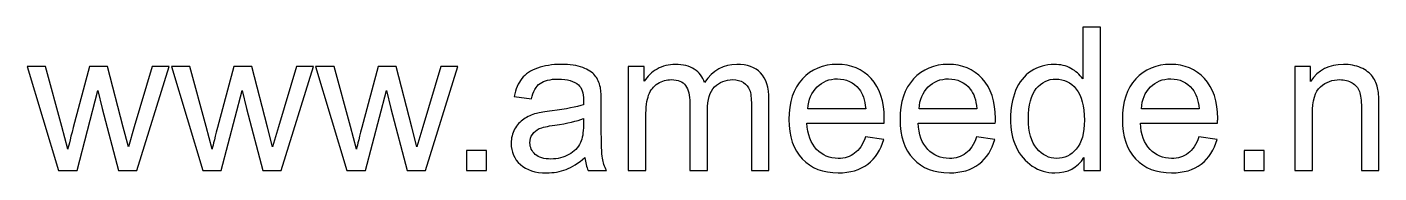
# Model space of a CAD drawing. Header units: millimetres. Extents: x -233 to 120, y -19 to 188.
# Drawn here: x -66.54 to -54.87, y 144.88 to 146.13 of the extents above; entities that cross this region are included whole.
import ezdxf

# ---------------------------------------------------------------- set-up
doc = ezdxf.new("R2010")
doc.units = ezdxf.units.MM
doc.header["$MEASUREMENT"] = 0
doc.layers.add('Layer 1', color=7, linetype='Continuous')

msp = doc.modelspace()

# ---------------------------------------------------------------- linework, layer by layer
at = {"layer": 'Layer 1', "color": 7}
for points, knots in [([(-57.4184, 144.8997), (-57.4184, 144.8997), (-57.4184, 145.0132), (-57.4184, 145.0132), (-57.4184, 145.0132), (-57.4751, 144.925), (-57.5584, 144.8807), (-57.6685, 144.8807), (-57.6685, 144.8807), (-57.7398, 144.8807), (-57.8053, 144.9003), (-57.8648, 144.9397), (-57.8648, 144.9397), (-57.9246, 144.9787), (-57.9709, 145.0336), (-58.0039, 145.1038), (-58.0039, 145.1038), (-58.0367, 145.1742), (-58.0531, 145.255), (-58.0531, 145.3464), (-58.0531, 145.3464), (-58.0531, 145.4355), (-58.0381, 145.5162), (-58.0085, 145.589), (-58.0085, 145.589), (-57.9786, 145.6614), (-57.9341, 145.7172), (-57.8746, 145.7557), (-57.8746, 145.7557), (-57.8154, 145.7945), (-57.7487, 145.8137), (-57.6754, 145.8137), (-57.6754, 145.8137), (-57.6214, 145.8137), (-57.5734, 145.8022), (-57.5314, 145.7795), (-57.5314, 145.7795), (-57.4894, 145.7568), (-57.4552, 145.7269), (-57.4288, 145.6904), (-57.4288, 145.6904), (-57.4288, 145.6904), (-57.4288, 146.1345), (-57.4288, 146.1345), (-57.4288, 146.1345), (-57.4288, 146.1345), (-57.277, 146.1345), (-57.277, 146.1345), (-57.277, 146.1345), (-57.277, 146.1345), (-57.277, 144.8997), (-57.277, 144.8997), (-57.277, 144.8997), (-57.277, 144.8997), (-57.4184, 144.8997), (-57.4184, 144.8997)], [0, 0, 0, 0, 0.0666667, 0.0666667, 0.0666667, 0.0666667, 0.1333333, 0.1333333, 0.1333333, 0.1333333, 0.2, 0.2, 0.2, 0.2, 0.2666667, 0.2666667, 0.2666667, 0.2666667, 0.3333333, 0.3333333, 0.3333333, 0.3333333, 0.4, 0.4, 0.4, 0.4, 0.4666667, 0.4666667, 0.4666667, 0.4666667, 0.5333333, 0.5333333, 0.5333333, 0.5333333, 0.6, 0.6, 0.6, 0.6, 0.6666667, 0.6666667, 0.6666667, 0.6666667, 0.7333333, 0.7333333, 0.7333333, 0.7333333, 0.8, 0.8, 0.8, 0.8, 0.8666667, 0.8666667, 0.8666667, 0.8666667, 1, 1, 1, 1]), ([(-66.2697, 144.8997), (-66.2697, 144.8997), (-66.5402, 145.7948), (-66.5402, 145.7948), (-66.5402, 145.7948), (-66.5402, 145.7948), (-66.3815, 145.7948), (-66.3815, 145.7948), (-66.3815, 145.7948), (-66.3815, 145.7948), (-66.2387, 145.2782), (-66.2387, 145.2782), (-66.2387, 145.2782), (-66.2387, 145.2782), (-66.1881, 145.086), (-66.1881, 145.086), (-66.1881, 145.086), (-66.1861, 145.0954), (-66.1705, 145.157), (-66.1418, 145.2705), (-66.1418, 145.2705), (-66.1418, 145.2705), (-66.0001, 145.7948), (-66.0001, 145.7948), (-66.0001, 145.7948), (-66.0001, 145.7948), (-65.8446, 145.7948), (-65.8446, 145.7948), (-65.8446, 145.7948), (-65.8446, 145.7948), (-65.7098, 145.2751), (-65.7098, 145.2751), (-65.7098, 145.2751), (-65.7098, 145.2751), (-65.6658, 145.1046), (-65.6658, 145.1046), (-65.6658, 145.1046), (-65.6658, 145.1046), (-65.6144, 145.2774), (-65.6144, 145.2774), (-65.6144, 145.2774), (-65.6144, 145.2774), (-65.4597, 145.7948), (-65.4597, 145.7948), (-65.4597, 145.7948), (-65.4597, 145.7948), (-65.3123, 145.7948), (-65.3123, 145.7948), (-65.3123, 145.7948), (-65.3123, 145.7948), (-65.5931, 144.8997), (-65.5931, 144.8997), (-65.5931, 144.8997), (-65.5931, 144.8997), (-65.75, 144.8997), (-65.75, 144.8997), (-65.75, 144.8997), (-65.75, 144.8997), (-65.892, 145.4352), (-65.892, 145.4352), (-65.892, 145.4352), (-65.892, 145.4352), (-65.928, 145.5884), (-65.928, 145.5884), (-65.928, 145.5884), (-65.928, 145.5884), (-66.109, 144.8997), (-66.109, 144.8997), (-66.109, 144.8997), (-66.109, 144.8997), (-66.2697, 144.8997), (-66.2697, 144.8997)], [0, 0, 0, 0, 0.0526316, 0.0526316, 0.0526316, 0.0526316, 0.1052632, 0.1052632, 0.1052632, 0.1052632, 0.1578947, 0.1578947, 0.1578947, 0.1578947, 0.2105263, 0.2105263, 0.2105263, 0.2105263, 0.2631579, 0.2631579, 0.2631579, 0.2631579, 0.3157895, 0.3157895, 0.3157895, 0.3157895, 0.3684211, 0.3684211, 0.3684211, 0.3684211, 0.4210526, 0.4210526, 0.4210526, 0.4210526, 0.4736842, 0.4736842, 0.4736842, 0.4736842, 0.5263158, 0.5263158, 0.5263158, 0.5263158, 0.5789474, 0.5789474, 0.5789474, 0.5789474, 0.6315789, 0.6315789, 0.6315789, 0.6315789, 0.6842105, 0.6842105, 0.6842105, 0.6842105, 0.7368421, 0.7368421, 0.7368421, 0.7368421, 0.7894737, 0.7894737, 0.7894737, 0.7894737, 0.8421053, 0.8421053, 0.8421053, 0.8421053, 0.8947368, 0.8947368, 0.8947368, 0.8947368, 1, 1, 1, 1]), ([(-65.0243, 144.8997), (-65.0243, 144.8997), (-65.2948, 145.7948), (-65.2948, 145.7948), (-65.2948, 145.7948), (-65.2948, 145.7948), (-65.1361, 145.7948), (-65.1361, 145.7948), (-65.1361, 145.7948), (-65.1361, 145.7948), (-64.9933, 145.2782), (-64.9933, 145.2782), (-64.9933, 145.2782), (-64.9933, 145.2782), (-64.9427, 145.086), (-64.9427, 145.086), (-64.9427, 145.086), (-64.9407, 145.0954), (-64.9251, 145.157), (-64.8964, 145.2705), (-64.8964, 145.2705), (-64.8964, 145.2705), (-64.7547, 145.7948), (-64.7547, 145.7948), (-64.7547, 145.7948), (-64.7547, 145.7948), (-64.5992, 145.7948), (-64.5992, 145.7948), (-64.5992, 145.7948), (-64.5992, 145.7948), (-64.4644, 145.2751), (-64.4644, 145.2751), (-64.4644, 145.2751), (-64.4644, 145.2751), (-64.4204, 145.1046), (-64.4204, 145.1046), (-64.4204, 145.1046), (-64.4204, 145.1046), (-64.369, 145.2774), (-64.369, 145.2774), (-64.369, 145.2774), (-64.369, 145.2774), (-64.2143, 145.7948), (-64.2143, 145.7948), (-64.2143, 145.7948), (-64.2143, 145.7948), (-64.0669, 145.7948), (-64.0669, 145.7948), (-64.0669, 145.7948), (-64.0669, 145.7948), (-64.3477, 144.8997), (-64.3477, 144.8997), (-64.3477, 144.8997), (-64.3477, 144.8997), (-64.5046, 144.8997), (-64.5046, 144.8997), (-64.5046, 144.8997), (-64.5046, 144.8997), (-64.6466, 145.4352), (-64.6466, 145.4352), (-64.6466, 145.4352), (-64.6466, 145.4352), (-64.6826, 145.5884), (-64.6826, 145.5884), (-64.6826, 145.5884), (-64.6826, 145.5884), (-64.8636, 144.8997), (-64.8636, 144.8997), (-64.8636, 144.8997), (-64.8636, 144.8997), (-65.0243, 144.8997), (-65.0243, 144.8997)], [0, 0, 0, 0, 0.0526316, 0.0526316, 0.0526316, 0.0526316, 0.1052632, 0.1052632, 0.1052632, 0.1052632, 0.1578947, 0.1578947, 0.1578947, 0.1578947, 0.2105263, 0.2105263, 0.2105263, 0.2105263, 0.2631579, 0.2631579, 0.2631579, 0.2631579, 0.3157895, 0.3157895, 0.3157895, 0.3157895, 0.3684211, 0.3684211, 0.3684211, 0.3684211, 0.4210526, 0.4210526, 0.4210526, 0.4210526, 0.4736842, 0.4736842, 0.4736842, 0.4736842, 0.5263158, 0.5263158, 0.5263158, 0.5263158, 0.5789474, 0.5789474, 0.5789474, 0.5789474, 0.6315789, 0.6315789, 0.6315789, 0.6315789, 0.6842105, 0.6842105, 0.6842105, 0.6842105, 0.7368421, 0.7368421, 0.7368421, 0.7368421, 0.7894737, 0.7894737, 0.7894737, 0.7894737, 0.8421053, 0.8421053, 0.8421053, 0.8421053, 0.8947368, 0.8947368, 0.8947368, 0.8947368, 1, 1, 1, 1]), ([(-63.7789, 144.8997), (-63.7789, 144.8997), (-64.0494, 145.7948), (-64.0494, 145.7948), (-64.0494, 145.7948), (-64.0494, 145.7948), (-63.8907, 145.7948), (-63.8907, 145.7948), (-63.8907, 145.7948), (-63.8907, 145.7948), (-63.7479, 145.2782), (-63.7479, 145.2782), (-63.7479, 145.2782), (-63.7479, 145.2782), (-63.6973, 145.086), (-63.6973, 145.086), (-63.6973, 145.086), (-63.6953, 145.0954), (-63.6797, 145.157), (-63.651, 145.2705), (-63.651, 145.2705), (-63.651, 145.2705), (-63.5093, 145.7948), (-63.5093, 145.7948), (-63.5093, 145.7948), (-63.5093, 145.7948), (-63.3538, 145.7948), (-63.3538, 145.7948), (-63.3538, 145.7948), (-63.3538, 145.7948), (-63.219, 145.2751), (-63.219, 145.2751), (-63.219, 145.2751), (-63.219, 145.2751), (-63.175, 145.1046), (-63.175, 145.1046), (-63.175, 145.1046), (-63.175, 145.1046), (-63.1236, 145.2774), (-63.1236, 145.2774), (-63.1236, 145.2774), (-63.1236, 145.2774), (-62.9689, 145.7948), (-62.9689, 145.7948), (-62.9689, 145.7948), (-62.9689, 145.7948), (-62.8215, 145.7948), (-62.8215, 145.7948), (-62.8215, 145.7948), (-62.8215, 145.7948), (-63.1023, 144.8997), (-63.1023, 144.8997), (-63.1023, 144.8997), (-63.1023, 144.8997), (-63.2592, 144.8997), (-63.2592, 144.8997), (-63.2592, 144.8997), (-63.2592, 144.8997), (-63.4012, 145.4352), (-63.4012, 145.4352), (-63.4012, 145.4352), (-63.4012, 145.4352), (-63.4372, 145.5884), (-63.4372, 145.5884), (-63.4372, 145.5884), (-63.4372, 145.5884), (-63.6182, 144.8997), (-63.6182, 144.8997), (-63.6182, 144.8997), (-63.6182, 144.8997), (-63.7789, 144.8997), (-63.7789, 144.8997)], [0, 0, 0, 0, 0.0526316, 0.0526316, 0.0526316, 0.0526316, 0.1052632, 0.1052632, 0.1052632, 0.1052632, 0.1578947, 0.1578947, 0.1578947, 0.1578947, 0.2105263, 0.2105263, 0.2105263, 0.2105263, 0.2631579, 0.2631579, 0.2631579, 0.2631579, 0.3157895, 0.3157895, 0.3157895, 0.3157895, 0.3684211, 0.3684211, 0.3684211, 0.3684211, 0.4210526, 0.4210526, 0.4210526, 0.4210526, 0.4736842, 0.4736842, 0.4736842, 0.4736842, 0.5263158, 0.5263158, 0.5263158, 0.5263158, 0.5789474, 0.5789474, 0.5789474, 0.5789474, 0.6315789, 0.6315789, 0.6315789, 0.6315789, 0.6842105, 0.6842105, 0.6842105, 0.6842105, 0.7368421, 0.7368421, 0.7368421, 0.7368421, 0.7894737, 0.7894737, 0.7894737, 0.7894737, 0.8421053, 0.8421053, 0.8421053, 0.8421053, 0.8947368, 0.8947368, 0.8947368, 0.8947368, 1, 1, 1, 1]), ([(-61.7257, 145.0118), (-61.7821, 144.9638), (-61.8364, 144.9302), (-61.8884, 144.9103), (-61.8884, 144.9103), (-61.9404, 144.8905), (-61.9962, 144.8807), (-62.056, 144.8807), (-62.056, 144.8807), (-62.1543, 144.8807), (-62.2299, 144.9046), (-62.2828, 144.9526), (-62.2828, 144.9526), (-62.3357, 145.0003), (-62.3621, 145.0615), (-62.3621, 145.136), (-62.3621, 145.136), (-62.3621, 145.1797), (-62.3521, 145.2196), (-62.3322, 145.2558), (-62.3322, 145.2558), (-62.3121, 145.292), (-62.2859, 145.3208), (-62.2538, 145.3426), (-62.2538, 145.3426), (-62.2213, 145.3645), (-62.1851, 145.3812), (-62.1445, 145.3924), (-62.1445, 145.3924), (-62.1146, 145.4001), (-62.0695, 145.4076), (-62.0094, 145.4151), (-62.0094, 145.4151), (-61.887, 145.4294), (-61.7964, 145.447), (-61.7387, 145.4671), (-61.7387, 145.4671), (-61.7381, 145.4878), (-61.7378, 145.501), (-61.7378, 145.5065), (-61.7378, 145.5065), (-61.7378, 145.568), (-61.7522, 145.6114), (-61.7809, 145.6367), (-61.7809, 145.6367), (-61.8197, 145.6709), (-61.8775, 145.6878), (-61.954, 145.6878), (-61.954, 145.6878), (-62.0255, 145.6878), (-62.0784, 145.6752), (-62.1123, 145.6502), (-62.1123, 145.6502), (-62.1465, 145.6252), (-62.1715, 145.5809), (-62.1879, 145.5171), (-62.1879, 145.5171), (-62.1879, 145.5171), (-62.3362, 145.5378), (-62.3362, 145.5378), (-62.3362, 145.5378), (-62.3227, 145.6013), (-62.3006, 145.6528), (-62.2696, 145.6919), (-62.2696, 145.6919), (-62.2385, 145.731), (-62.1937, 145.7609), (-62.135, 145.7821), (-62.135, 145.7821), (-62.0767, 145.8031), (-62.0086, 145.8137), (-61.9315, 145.8137), (-61.9315, 145.8137), (-61.8551, 145.8137), (-61.7927, 145.8048), (-61.7447, 145.7867), (-61.7447, 145.7867), (-61.697, 145.7686), (-61.6616, 145.7462), (-61.6392, 145.7189), (-61.6392, 145.7189), (-61.6168, 145.6916), (-61.601, 145.6571), (-61.5918, 145.6154), (-61.5918, 145.6154), (-61.5869, 145.5895), (-61.5843, 145.543), (-61.5843, 145.476), (-61.5843, 145.476), (-61.5843, 145.476), (-61.5843, 145.2748), (-61.5843, 145.2748), (-61.5843, 145.2748), (-61.5843, 145.1342), (-61.5812, 145.0454), (-61.5748, 145.0078), (-61.5748, 145.0078), (-61.5688, 144.9701), (-61.5562, 144.9342), (-61.5378, 144.8997), (-61.5378, 144.8997), (-61.5378, 144.8997), (-61.6964, 144.8997), (-61.6964, 144.8997), (-61.6964, 144.8997), (-61.7117, 144.9316), (-61.7214, 144.969), (-61.7257, 145.0118)], [0, 0, 0, 0, 0.0357143, 0.0357143, 0.0357143, 0.0357143, 0.0714286, 0.0714286, 0.0714286, 0.0714286, 0.1071429, 0.1071429, 0.1071429, 0.1071429, 0.1428571, 0.1428571, 0.1428571, 0.1428571, 0.1785714, 0.1785714, 0.1785714, 0.1785714, 0.2142857, 0.2142857, 0.2142857, 0.2142857, 0.25, 0.25, 0.25, 0.25, 0.2857143, 0.2857143, 0.2857143, 0.2857143, 0.3214286, 0.3214286, 0.3214286, 0.3214286, 0.3571429, 0.3571429, 0.3571429, 0.3571429, 0.3928571, 0.3928571, 0.3928571, 0.3928571, 0.4285714, 0.4285714, 0.4285714, 0.4285714, 0.4642857, 0.4642857, 0.4642857, 0.4642857, 0.5, 0.5, 0.5, 0.5, 0.5357143, 0.5357143, 0.5357143, 0.5357143, 0.5714286, 0.5714286, 0.5714286, 0.5714286, 0.6071429, 0.6071429, 0.6071429, 0.6071429, 0.6428571, 0.6428571, 0.6428571, 0.6428571, 0.6785714, 0.6785714, 0.6785714, 0.6785714, 0.7142857, 0.7142857, 0.7142857, 0.7142857, 0.75, 0.75, 0.75, 0.75, 0.7857143, 0.7857143, 0.7857143, 0.7857143, 0.8214286, 0.8214286, 0.8214286, 0.8214286, 0.8571429, 0.8571429, 0.8571429, 0.8571429, 0.8928571, 0.8928571, 0.8928571, 0.8928571, 0.9285714, 0.9285714, 0.9285714, 0.9285714, 1, 1, 1, 1]), ([(-61.3512, 144.8997), (-61.3512, 144.8997), (-61.3512, 145.7948), (-61.3512, 145.7948), (-61.3512, 145.7948), (-61.3512, 145.7948), (-61.2149, 145.7948), (-61.2149, 145.7948), (-61.2149, 145.7948), (-61.2149, 145.7948), (-61.2149, 145.6683), (-61.2149, 145.6683), (-61.2149, 145.6683), (-61.1871, 145.712), (-61.1497, 145.7473), (-61.1031, 145.7738), (-61.1031, 145.7738), (-61.0566, 145.8005), (-61.0037, 145.8137), (-60.9442, 145.8137), (-60.9442, 145.8137), (-60.8781, 145.8137), (-60.8237, 145.7999), (-60.7815, 145.7726), (-60.7815, 145.7726), (-60.7392, 145.745), (-60.7093, 145.7068), (-60.6921, 145.6574), (-60.6921, 145.6574), (-60.6208, 145.7617), (-60.5285, 145.8137), (-60.4147, 145.8137), (-60.4147, 145.8137), (-60.3256, 145.8137), (-60.2569, 145.7893), (-60.2092, 145.7402), (-60.2092, 145.7402), (-60.1612, 145.691), (-60.1371, 145.6154), (-60.1371, 145.5134), (-60.1371, 145.5134), (-60.1371, 145.5134), (-60.1371, 144.8997), (-60.1371, 144.8997), (-60.1371, 144.8997), (-60.1371, 144.8997), (-60.2888, 144.8997), (-60.2888, 144.8997), (-60.2888, 144.8997), (-60.2888, 144.8997), (-60.2888, 145.4631), (-60.2888, 145.4631), (-60.2888, 145.4631), (-60.2888, 145.5234), (-60.294, 145.5671), (-60.3038, 145.5939), (-60.3038, 145.5939), (-60.3135, 145.6206), (-60.3314, 145.6419), (-60.3575, 145.6582), (-60.3575, 145.6582), (-60.3834, 145.6746), (-60.4139, 145.6827), (-60.4486, 145.6827), (-60.4486, 145.6827), (-60.5119, 145.6827), (-60.5642, 145.6617), (-60.6059, 145.62), (-60.6059, 145.62), (-60.6475, 145.578), (-60.6682, 145.5111), (-60.6682, 145.4191), (-60.6682, 145.4191), (-60.6682, 145.4191), (-60.6682, 144.8997), (-60.6682, 144.8997), (-60.6682, 144.8997), (-60.6682, 144.8997), (-60.82, 144.8997), (-60.82, 144.8997), (-60.82, 144.8997), (-60.82, 144.8997), (-60.82, 145.4806), (-60.82, 145.4806), (-60.82, 145.4806), (-60.82, 145.5479), (-60.8324, 145.5985), (-60.8571, 145.6321), (-60.8571, 145.6321), (-60.8818, 145.6657), (-60.9223, 145.6827), (-60.9784, 145.6827), (-60.9784, 145.6827), (-61.0209, 145.6827), (-61.0603, 145.6715), (-61.0965, 145.649), (-61.0965, 145.649), (-61.1327, 145.6266), (-61.1589, 145.5939), (-61.1753, 145.5504), (-61.1753, 145.5504), (-61.1914, 145.5073), (-61.1994, 145.445), (-61.1994, 145.3636), (-61.1994, 145.3636), (-61.1994, 145.3636), (-61.1994, 144.8997), (-61.1994, 144.8997), (-61.1994, 144.8997), (-61.1994, 144.8997), (-61.3512, 144.8997), (-61.3512, 144.8997)], [0, 0, 0, 0, 0.0344828, 0.0344828, 0.0344828, 0.0344828, 0.0689655, 0.0689655, 0.0689655, 0.0689655, 0.1034483, 0.1034483, 0.1034483, 0.1034483, 0.137931, 0.137931, 0.137931, 0.137931, 0.1724138, 0.1724138, 0.1724138, 0.1724138, 0.2068966, 0.2068966, 0.2068966, 0.2068966, 0.2413793, 0.2413793, 0.2413793, 0.2413793, 0.2758621, 0.2758621, 0.2758621, 0.2758621, 0.3103448, 0.3103448, 0.3103448, 0.3103448, 0.3448276, 0.3448276, 0.3448276, 0.3448276, 0.3793103, 0.3793103, 0.3793103, 0.3793103, 0.4137931, 0.4137931, 0.4137931, 0.4137931, 0.4482759, 0.4482759, 0.4482759, 0.4482759, 0.4827586, 0.4827586, 0.4827586, 0.4827586, 0.5172414, 0.5172414, 0.5172414, 0.5172414, 0.5517241, 0.5517241, 0.5517241, 0.5517241, 0.5862069, 0.5862069, 0.5862069, 0.5862069, 0.6206897, 0.6206897, 0.6206897, 0.6206897, 0.6551724, 0.6551724, 0.6551724, 0.6551724, 0.6896552, 0.6896552, 0.6896552, 0.6896552, 0.7241379, 0.7241379, 0.7241379, 0.7241379, 0.7586207, 0.7586207, 0.7586207, 0.7586207, 0.7931034, 0.7931034, 0.7931034, 0.7931034, 0.8275862, 0.8275862, 0.8275862, 0.8275862, 0.862069, 0.862069, 0.862069, 0.862069, 0.8965517, 0.8965517, 0.8965517, 0.8965517, 0.9310345, 0.9310345, 0.9310345, 0.9310345, 1, 1, 1, 1]), ([(-59.3041, 145.1894), (-59.3041, 145.1894), (-59.1471, 145.1687), (-59.1471, 145.1687), (-59.1471, 145.1687), (-59.1716, 145.0776), (-59.2173, 145.0066), (-59.2839, 144.9563), (-59.2839, 144.9563), (-59.3506, 144.906), (-59.4357, 144.8807), (-59.5395, 144.8807), (-59.5395, 144.8807), (-59.67, 144.8807), (-59.7734, 144.921), (-59.8499, 145.0015), (-59.8499, 145.0015), (-59.9264, 145.0816), (-59.9646, 145.1946), (-59.9646, 145.3398), (-59.9646, 145.3398), (-59.9646, 145.4898), (-59.9261, 145.6065), (-59.8488, 145.6893), (-59.8488, 145.6893), (-59.7714, 145.7723), (-59.6711, 145.8137), (-59.5478, 145.8137), (-59.5478, 145.8137), (-59.4285, 145.8137), (-59.3311, 145.7732), (-59.2555, 145.6919), (-59.2555, 145.6919), (-59.1799, 145.6105), (-59.142, 145.4961), (-59.142, 145.3487), (-59.142, 145.3487), (-59.142, 145.3398), (-59.1422, 145.3263), (-59.1428, 145.3084), (-59.1428, 145.3084), (-59.1428, 145.3084), (-59.8094, 145.3084), (-59.8094, 145.3084), (-59.8094, 145.3084), (-59.8036, 145.2104), (-59.776, 145.1351), (-59.726, 145.0831), (-59.726, 145.0831), (-59.6763, 145.0311), (-59.6139, 145.0049), (-59.5395, 145.0049), (-59.5395, 145.0049), (-59.484, 145.0049), (-59.4366, 145.0196), (-59.3975, 145.0489), (-59.3975, 145.0489), (-59.3581, 145.0782), (-59.3271, 145.125), (-59.3041, 145.1894)], [0, 0, 0, 0, 0.0625, 0.0625, 0.0625, 0.0625, 0.125, 0.125, 0.125, 0.125, 0.1875, 0.1875, 0.1875, 0.1875, 0.25, 0.25, 0.25, 0.25, 0.3125, 0.3125, 0.3125, 0.3125, 0.375, 0.375, 0.375, 0.375, 0.4375, 0.4375, 0.4375, 0.4375, 0.5, 0.5, 0.5, 0.5, 0.5625, 0.5625, 0.5625, 0.5625, 0.625, 0.625, 0.625, 0.625, 0.6875, 0.6875, 0.6875, 0.6875, 0.75, 0.75, 0.75, 0.75, 0.8125, 0.8125, 0.8125, 0.8125, 0.875, 0.875, 0.875, 0.875, 1, 1, 1, 1]), ([(-58.3449, 145.1894), (-58.3449, 145.1894), (-58.1879, 145.1687), (-58.1879, 145.1687), (-58.1879, 145.1687), (-58.2124, 145.0776), (-58.2581, 145.0066), (-58.3247, 144.9563), (-58.3247, 144.9563), (-58.3914, 144.906), (-58.4765, 144.8807), (-58.5803, 144.8807), (-58.5803, 144.8807), (-58.7108, 144.8807), (-58.8142, 144.921), (-58.8907, 145.0015), (-58.8907, 145.0015), (-58.9672, 145.0816), (-59.0054, 145.1946), (-59.0054, 145.3398), (-59.0054, 145.3398), (-59.0054, 145.4898), (-58.9669, 145.6065), (-58.8896, 145.6893), (-58.8896, 145.6893), (-58.8122, 145.7723), (-58.7119, 145.8137), (-58.5886, 145.8137), (-58.5886, 145.8137), (-58.4693, 145.8137), (-58.3719, 145.7732), (-58.2963, 145.6919), (-58.2963, 145.6919), (-58.2207, 145.6105), (-58.1828, 145.4961), (-58.1828, 145.3487), (-58.1828, 145.3487), (-58.1828, 145.3398), (-58.183, 145.3263), (-58.1836, 145.3084), (-58.1836, 145.3084), (-58.1836, 145.3084), (-58.8502, 145.3084), (-58.8502, 145.3084), (-58.8502, 145.3084), (-58.8444, 145.2104), (-58.8168, 145.1351), (-58.7668, 145.0831), (-58.7668, 145.0831), (-58.7171, 145.0311), (-58.6547, 145.0049), (-58.5803, 145.0049), (-58.5803, 145.0049), (-58.5248, 145.0049), (-58.4774, 145.0196), (-58.4383, 145.0489), (-58.4383, 145.0489), (-58.3989, 145.0782), (-58.3679, 145.125), (-58.3449, 145.1894)], [0, 0, 0, 0, 0.0625, 0.0625, 0.0625, 0.0625, 0.125, 0.125, 0.125, 0.125, 0.1875, 0.1875, 0.1875, 0.1875, 0.25, 0.25, 0.25, 0.25, 0.3125, 0.3125, 0.3125, 0.3125, 0.375, 0.375, 0.375, 0.375, 0.4375, 0.4375, 0.4375, 0.4375, 0.5, 0.5, 0.5, 0.5, 0.5625, 0.5625, 0.5625, 0.5625, 0.625, 0.625, 0.625, 0.625, 0.6875, 0.6875, 0.6875, 0.6875, 0.75, 0.75, 0.75, 0.75, 0.8125, 0.8125, 0.8125, 0.8125, 0.875, 0.875, 0.875, 0.875, 1, 1, 1, 1]), ([(-56.4265, 145.1894), (-56.4265, 145.1894), (-56.2695, 145.1687), (-56.2695, 145.1687), (-56.2695, 145.1687), (-56.294, 145.0776), (-56.3397, 145.0066), (-56.4063, 144.9563), (-56.4063, 144.9563), (-56.473, 144.906), (-56.5581, 144.8807), (-56.6619, 144.8807), (-56.6619, 144.8807), (-56.7924, 144.8807), (-56.8958, 144.921), (-56.9723, 145.0015), (-56.9723, 145.0015), (-57.0488, 145.0816), (-57.087, 145.1946), (-57.087, 145.3398), (-57.087, 145.3398), (-57.087, 145.4898), (-57.0485, 145.6065), (-56.9712, 145.6893), (-56.9712, 145.6893), (-56.8938, 145.7723), (-56.7935, 145.8137), (-56.6702, 145.8137), (-56.6702, 145.8137), (-56.5509, 145.8137), (-56.4535, 145.7732), (-56.3779, 145.6919), (-56.3779, 145.6919), (-56.3023, 145.6105), (-56.2644, 145.4961), (-56.2644, 145.3487), (-56.2644, 145.3487), (-56.2644, 145.3398), (-56.2646, 145.3263), (-56.2652, 145.3084), (-56.2652, 145.3084), (-56.2652, 145.3084), (-56.9318, 145.3084), (-56.9318, 145.3084), (-56.9318, 145.3084), (-56.926, 145.2104), (-56.8984, 145.1351), (-56.8484, 145.0831), (-56.8484, 145.0831), (-56.7987, 145.0311), (-56.7363, 145.0049), (-56.6619, 145.0049), (-56.6619, 145.0049), (-56.6064, 145.0049), (-56.559, 145.0196), (-56.5199, 145.0489), (-56.5199, 145.0489), (-56.4805, 145.0782), (-56.4495, 145.125), (-56.4265, 145.1894)], [0, 0, 0, 0, 0.0625, 0.0625, 0.0625, 0.0625, 0.125, 0.125, 0.125, 0.125, 0.1875, 0.1875, 0.1875, 0.1875, 0.25, 0.25, 0.25, 0.25, 0.3125, 0.3125, 0.3125, 0.3125, 0.375, 0.375, 0.375, 0.375, 0.4375, 0.4375, 0.4375, 0.4375, 0.5, 0.5, 0.5, 0.5, 0.5625, 0.5625, 0.5625, 0.5625, 0.625, 0.625, 0.625, 0.625, 0.6875, 0.6875, 0.6875, 0.6875, 0.75, 0.75, 0.75, 0.75, 0.8125, 0.8125, 0.8125, 0.8125, 0.875, 0.875, 0.875, 0.875, 1, 1, 1, 1]), ([(-55.5986, 144.8997), (-55.5986, 144.8997), (-55.5986, 145.7948), (-55.5986, 145.7948), (-55.5986, 145.7948), (-55.5986, 145.7948), (-55.4623, 145.7948), (-55.4623, 145.7948), (-55.4623, 145.7948), (-55.4623, 145.7948), (-55.4623, 145.6677), (-55.4623, 145.6677), (-55.4623, 145.6677), (-55.3968, 145.7652), (-55.3019, 145.8137), (-55.1781, 145.8137), (-55.1781, 145.8137), (-55.124, 145.8137), (-55.0746, 145.804), (-55.0295, 145.7847), (-55.0295, 145.7847), (-54.9843, 145.7654), (-54.9504, 145.7399), (-54.928, 145.7085), (-54.928, 145.7085), (-54.9056, 145.6772), (-54.8898, 145.6398), (-54.8809, 145.5967), (-54.8809, 145.5967), (-54.8754, 145.5686), (-54.8725, 145.5194), (-54.8725, 145.4493), (-54.8725, 145.4493), (-54.8725, 145.4493), (-54.8725, 144.8997), (-54.8725, 144.8997), (-54.8725, 144.8997), (-54.8725, 144.8997), (-55.0243, 144.8997), (-55.0243, 144.8997), (-55.0243, 144.8997), (-55.0243, 144.8997), (-55.0243, 145.4435), (-55.0243, 145.4435), (-55.0243, 145.4435), (-55.0243, 145.5053), (-55.03, 145.5516), (-55.0418, 145.5821), (-55.0418, 145.5821), (-55.0536, 145.6125), (-55.0746, 145.637), (-55.1045, 145.6554), (-55.1045, 145.6554), (-55.1344, 145.6735), (-55.1697, 145.6827), (-55.21, 145.6827), (-55.21, 145.6827), (-55.2744, 145.6827), (-55.3298, 145.6623), (-55.3767, 145.6212), (-55.3767, 145.6212), (-55.4235, 145.5803), (-55.4468, 145.5024), (-55.4468, 145.388), (-55.4468, 145.388), (-55.4468, 145.388), (-55.4468, 144.8997), (-55.4468, 144.8997), (-55.4468, 144.8997), (-55.4468, 144.8997), (-55.5986, 144.8997), (-55.5986, 144.8997)], [0, 0, 0, 0, 0.0526316, 0.0526316, 0.0526316, 0.0526316, 0.1052632, 0.1052632, 0.1052632, 0.1052632, 0.1578947, 0.1578947, 0.1578947, 0.1578947, 0.2105263, 0.2105263, 0.2105263, 0.2105263, 0.2631579, 0.2631579, 0.2631579, 0.2631579, 0.3157895, 0.3157895, 0.3157895, 0.3157895, 0.3684211, 0.3684211, 0.3684211, 0.3684211, 0.4210526, 0.4210526, 0.4210526, 0.4210526, 0.4736842, 0.4736842, 0.4736842, 0.4736842, 0.5263158, 0.5263158, 0.5263158, 0.5263158, 0.5789474, 0.5789474, 0.5789474, 0.5789474, 0.6315789, 0.6315789, 0.6315789, 0.6315789, 0.6842105, 0.6842105, 0.6842105, 0.6842105, 0.7368421, 0.7368421, 0.7368421, 0.7368421, 0.7894737, 0.7894737, 0.7894737, 0.7894737, 0.8421053, 0.8421053, 0.8421053, 0.8421053, 0.8947368, 0.8947368, 0.8947368, 0.8947368, 1, 1, 1, 1]), ([(-59.8008, 145.4326), (-59.8008, 145.4326), (-59.3023, 145.4326), (-59.3023, 145.4326), (-59.3023, 145.4326), (-59.309, 145.5079), (-59.3282, 145.5642), (-59.3595, 145.6019), (-59.3595, 145.6019), (-59.4075, 145.6602), (-59.4702, 145.6896), (-59.5469, 145.6896), (-59.5469, 145.6896), (-59.6165, 145.6896), (-59.6749, 145.6663), (-59.7223, 145.6197), (-59.7223, 145.6197), (-59.7694, 145.5732), (-59.7956, 145.5108), (-59.8008, 145.4326)], [0, 0, 0, 0, 0.1666667, 0.1666667, 0.1666667, 0.1666667, 0.3333333, 0.3333333, 0.3333333, 0.3333333, 0.5, 0.5, 0.5, 0.5, 0.6666667, 0.6666667, 0.6666667, 0.6666667, 1, 1, 1, 1]), ([(-58.8416, 145.4326), (-58.8416, 145.4326), (-58.3431, 145.4326), (-58.3431, 145.4326), (-58.3431, 145.4326), (-58.3498, 145.5079), (-58.369, 145.5642), (-58.4003, 145.6019), (-58.4003, 145.6019), (-58.4483, 145.6602), (-58.511, 145.6896), (-58.5877, 145.6896), (-58.5877, 145.6896), (-58.6573, 145.6896), (-58.7157, 145.6663), (-58.7631, 145.6197), (-58.7631, 145.6197), (-58.8102, 145.5732), (-58.8364, 145.5108), (-58.8416, 145.4326)], [0, 0, 0, 0, 0.1666667, 0.1666667, 0.1666667, 0.1666667, 0.3333333, 0.3333333, 0.3333333, 0.3333333, 0.5, 0.5, 0.5, 0.5, 0.6666667, 0.6666667, 0.6666667, 0.6666667, 1, 1, 1, 1]), ([(-57.8979, 145.3461), (-57.8979, 145.2317), (-57.8737, 145.1463), (-57.8252, 145.0897), (-57.8252, 145.0897), (-57.7769, 145.0331), (-57.7197, 145.0049), (-57.6538, 145.0049), (-57.6538, 145.0049), (-57.5874, 145.0049), (-57.5311, 145.0319), (-57.4845, 145.086), (-57.4845, 145.086), (-57.4383, 145.14), (-57.415, 145.2225), (-57.415, 145.3334), (-57.415, 145.3334), (-57.415, 145.4553), (-57.4386, 145.545), (-57.486, 145.6022), (-57.486, 145.6022), (-57.5331, 145.6594), (-57.5915, 145.6878), (-57.6607, 145.6878), (-57.6607, 145.6878), (-57.7283, 145.6878), (-57.7846, 145.6605), (-57.83, 145.6056), (-57.83, 145.6056), (-57.8752, 145.5507), (-57.8979, 145.4642), (-57.8979, 145.3461)], [0, 0, 0, 0, 0.1111111, 0.1111111, 0.1111111, 0.1111111, 0.2222222, 0.2222222, 0.2222222, 0.2222222, 0.3333333, 0.3333333, 0.3333333, 0.3333333, 0.4444444, 0.4444444, 0.4444444, 0.4444444, 0.5555556, 0.5555556, 0.5555556, 0.5555556, 0.6666667, 0.6666667, 0.6666667, 0.6666667, 0.7777778, 0.7777778, 0.7777778, 0.7777778, 1, 1, 1, 1]), ([(-56.9232, 145.4326), (-56.9232, 145.4326), (-56.4247, 145.4326), (-56.4247, 145.4326), (-56.4247, 145.4326), (-56.4314, 145.5079), (-56.4506, 145.5642), (-56.4819, 145.6019), (-56.4819, 145.6019), (-56.5299, 145.6602), (-56.5926, 145.6896), (-56.6693, 145.6896), (-56.6693, 145.6896), (-56.7389, 145.6896), (-56.7973, 145.6663), (-56.8447, 145.6197), (-56.8447, 145.6197), (-56.8918, 145.5732), (-56.918, 145.5108), (-56.9232, 145.4326)], [0, 0, 0, 0, 0.1666667, 0.1666667, 0.1666667, 0.1666667, 0.3333333, 0.3333333, 0.3333333, 0.3333333, 0.5, 0.5, 0.5, 0.5, 0.6666667, 0.6666667, 0.6666667, 0.6666667, 1, 1, 1, 1]), ([(-61.7378, 145.3481), (-61.793, 145.3257), (-61.8758, 145.3067), (-61.9862, 145.2912), (-61.9862, 145.2912), (-62.0488, 145.2823), (-62.0931, 145.2722), (-62.1189, 145.261), (-62.1189, 145.261), (-62.1448, 145.2498), (-62.1646, 145.2334), (-62.1787, 145.2121), (-62.1787, 145.2121), (-62.1928, 145.1906), (-62.2, 145.1667), (-62.2, 145.1403), (-62.2, 145.1403), (-62.2, 145.1003), (-62.1848, 145.0667), (-62.154, 145.04), (-62.154, 145.04), (-62.1233, 145.0132), (-62.0784, 144.9997), (-62.0195, 144.9997), (-62.0195, 144.9997), (-61.9611, 144.9997), (-61.9091, 145.0124), (-61.8634, 145.038), (-61.8634, 145.038), (-61.818, 145.0632), (-61.7844, 145.098), (-61.7631, 145.142), (-61.7631, 145.142), (-61.7467, 145.1762), (-61.7387, 145.2265), (-61.7387, 145.2929), (-61.7387, 145.2929), (-61.7387, 145.2929), (-61.7378, 145.3481), (-61.7378, 145.3481)], [0, 0, 0, 0, 0.0909091, 0.0909091, 0.0909091, 0.0909091, 0.1818182, 0.1818182, 0.1818182, 0.1818182, 0.2727273, 0.2727273, 0.2727273, 0.2727273, 0.3636364, 0.3636364, 0.3636364, 0.3636364, 0.4545455, 0.4545455, 0.4545455, 0.4545455, 0.5454545, 0.5454545, 0.5454545, 0.5454545, 0.6363636, 0.6363636, 0.6363636, 0.6363636, 0.7272727, 0.7272727, 0.7272727, 0.7272727, 0.8181818, 0.8181818, 0.8181818, 0.8181818, 1, 1, 1, 1]), ([(-62.7465, 144.8997), (-62.7465, 144.8997), (-62.7465, 145.0722), (-62.7465, 145.0722), (-62.7465, 145.0722), (-62.7465, 145.0722), (-62.574, 145.0722), (-62.574, 145.0722), (-62.574, 145.0722), (-62.574, 145.0722), (-62.574, 144.8997), (-62.574, 144.8997), (-62.574, 144.8997), (-62.574, 144.8997), (-62.7465, 144.8997), (-62.7465, 144.8997)], [0, 0, 0, 0, 0.2, 0.2, 0.2, 0.2, 0.4, 0.4, 0.4, 0.4, 0.6, 0.6, 0.6, 0.6, 1, 1, 1, 1]), ([(-56.0347, 144.8997), (-56.0347, 144.8997), (-56.0347, 145.0722), (-56.0347, 145.0722), (-56.0347, 145.0722), (-56.0347, 145.0722), (-55.8622, 145.0722), (-55.8622, 145.0722), (-55.8622, 145.0722), (-55.8622, 145.0722), (-55.8622, 144.8997), (-55.8622, 144.8997), (-55.8622, 144.8997), (-55.8622, 144.8997), (-56.0347, 144.8997), (-56.0347, 144.8997)], [0, 0, 0, 0, 0.2, 0.2, 0.2, 0.2, 0.4, 0.4, 0.4, 0.4, 0.6, 0.6, 0.6, 0.6, 1, 1, 1, 1])]:
    msp.add_open_spline(points, degree=3, knots=knots, dxfattribs=at)

doc.saveas('drawing.dxf')
